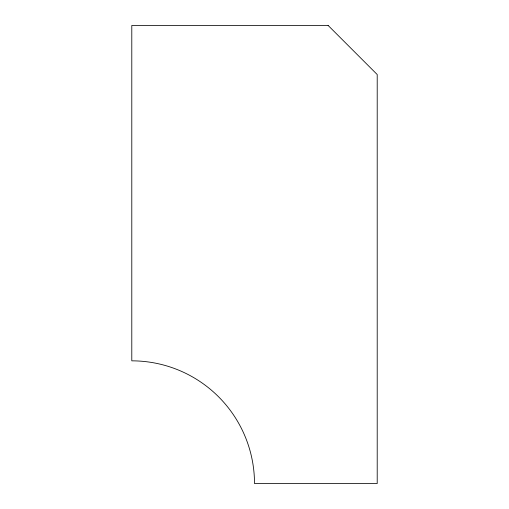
<?xml version="1.0" encoding="UTF-8"?>
<svg xmlns="http://www.w3.org/2000/svg" width="509" height="509" viewBox="0 0 509 509"><rect width="100%" height="100%" fill="white"/><g stroke="black" fill="none" stroke-linecap="round" stroke-linejoin="round"><path stroke-width="0.76" d="M328.12 25.45L131.793 25.45L131.793 360.843A122.707 122.707 0 0 1 254.5 483.55L377.207 483.55L377.207 74.53L328.12 25.45"/></g></svg>
